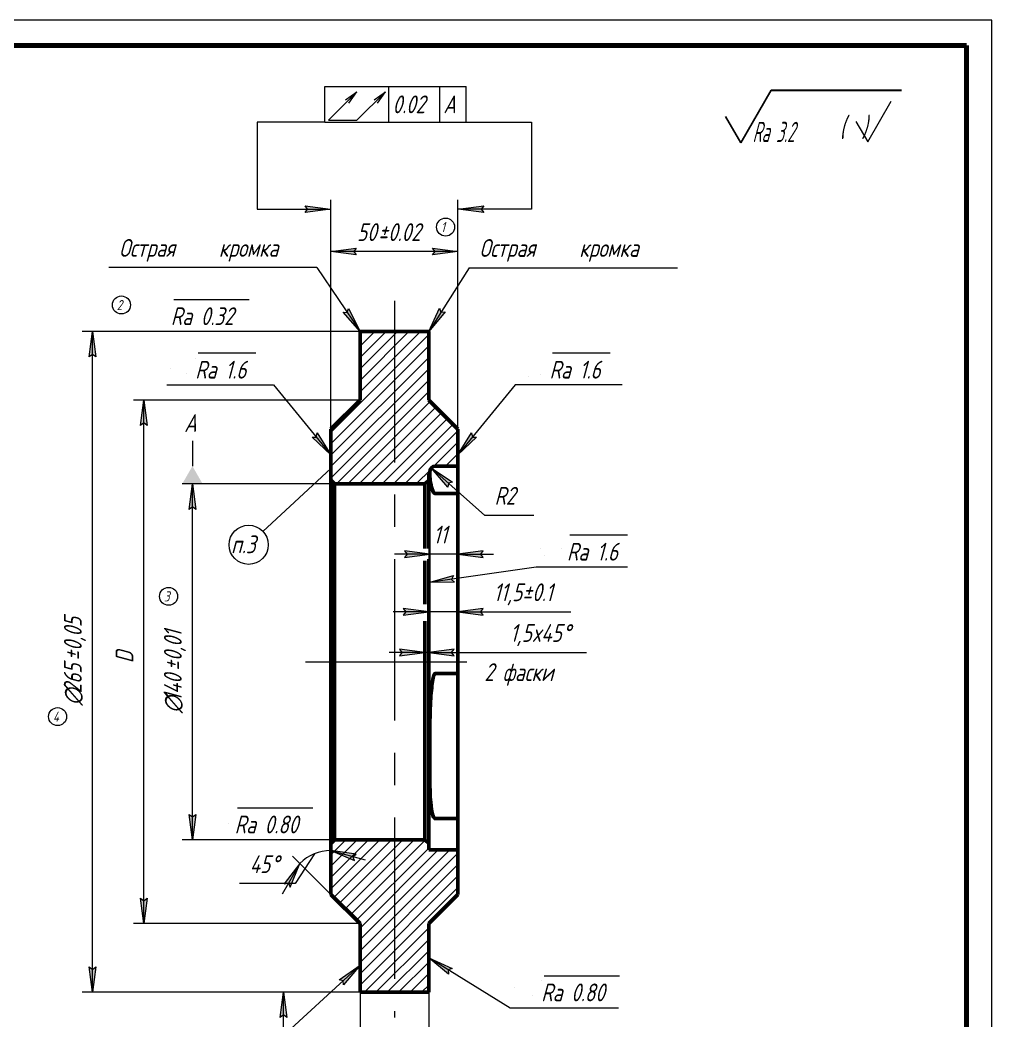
# Model space of a CAD drawing. Header units: millimetres. Extents: x 0 to 420, y 0 to 297.
# Drawn here: x 228.8 to 420, y 100.1 to 297 of the extents above; entities that cross this region are included whole.
import ezdxf

# ---------------------------------------------------------------- set-up
doc = ezdxf.new("R2010")
doc.units = ezdxf.units.MM
for name, pattern in [('K5LT32768', [0]), ('K5LT32769', [0]), ('K5LT32770', [50.8, 31.75, -6.35, 6.35, -6.35]), ('K5LT32771', [0]), ('K5LT32772', [0]), ('K5LT32773', [0]), ('K5LT32774', [0]), ('K5LT32775', [0]), ('K5LT_THIN', [0])]:
    doc.linetypes.add(name, pattern=pattern)
doc.layers.add('AM_5', color=94, linetype='Continuous', true_color=0x00a500)
for name, color, linetype in [('PH-5C40', 7, 'Continuous'), ('PV-5C40', 7, 'Continuous'), ('PV-BC', 7, 'Continuous'), ('РАЗМЕРЫ', 7, 'Continuous'), ('РАМКА', 7, 'Continuous')]:
    doc.layers.add(name, color=color, linetype=linetype)
doc.styles.add('KDIMTEXTSTYLE', font='GOST_AU.SHX', dxfattribs={"width": 0.96, "oblique": 15, "height": 5})
doc.styles.add('KTEXTSTYLE', font='GOST_AU.SHX', dxfattribs={"width": 0.96, "height": 5})
doc.dimstyles.new('KDIMSTYLE (1.00)', dxfattribs={"dimtxt": 5, "dimasz": 1, "dimexe": 2, "dimexo": 0, "dimgap": 1, "dimtad": 1, "dimtxsty": 'KDIMTEXTSTYLE', "dimsah": 1, "dimcen": 0, "dimdle": 1, "dimadec": 0, "dimazin": 0, "dimtfac": 0.667, "dimtmove": 0, "dimatfit": 3, "dimfxl": 1, "dimtvp": 1, "dimtolj": 1, "dimtzin": 0, "dimarcsym": 0})

# ---------------------------------------------------------------- blocks, each defined once
blk = doc.blocks.new('U2')
at = {"layer": 'AM_5'}
blk.add_hatch(color=7, dxfattribs=at).paths.add_polyline_path([(264.75, 205.73), (262.73, 209.23), (260.71, 205.73)])
at = {"layer": 'AM_5', "color": 7, "linetype": 'K5LT32768', "lineweight": 18}
blk.add_line((262.73, 214.22), (262.73, 209.23), dxfattribs=at)
at = {"layer": 'AM_5', "color": 140, "linetype": 'K5LT32771', "true_color": 0x00c0ff, "const_width": 0.001}
blk.add_lwpolyline([(259.23, 214.22), (266.23, 214.22), (266.23, 221.22), (259.23, 221.22), (259.23, 214.22)], dxfattribs=at)
at = {"layer": 'AM_5', "color": 7, "insert": (261.11, 219.47), "char_height": 3.5, "attachment_point": 1, "style": 'KTEXTSTYLE'}
blk.add_mtext('\\H3.5;\\W0.965;\\Q15;\\Q15;A', dxfattribs=at)
blk = doc.blocks.new('U3')
at = {"layer": 'AM_5', "color": 140, "linetype": 'K5LT32771', "lineweight": 0, "true_color": 0x00c0ff}
blk.add_line((271.61, 142.03), (286.41, 142.03), dxfattribs=at)
at = {"layer": 'AM_5', "color": 140, "linetype": 'K5LT32771', "true_color": 0x00c0ff, "const_width": 0.001}
blk.add_lwpolyline([(265.55, 139.93), (267.98, 135.73), (271.61, 142.03)], dxfattribs=at)
at = {"layer": 'AM_5', "color": 7, "insert": (271.04, 140.49), "char_height": 3.5, "attachment_point": 1, "style": 'KTEXTSTYLE'}
blk.add_mtext('\\H3.5;\\W0.965;\\Q15;\\Q15;Ra 0.80', dxfattribs=at)
blk = doc.blocks.new('U4')
at = {"layer": 'AM_5', "color": 140, "linetype": 'K5LT32771', "lineweight": 0, "true_color": 0x00c0ff}
blk.add_line((259.06, 242.02), (273.87, 242.02), dxfattribs=at)
at = {"layer": 'AM_5', "color": 140, "linetype": 'K5LT32771', "true_color": 0x00c0ff, "const_width": 0.001}
blk.add_lwpolyline([(252.99, 239.92), (255.42, 235.72), (259.06, 242.02)], dxfattribs=at)
at = {"layer": 'AM_5', "color": 7, "insert": (258.48, 240.48), "char_height": 3.5, "attachment_point": 1, "style": 'KTEXTSTYLE'}
blk.add_mtext('\\H3.5;\\W0.965;\\Q15;\\Q15;Ra 0.32', dxfattribs=at)
blk = doc.blocks.new('U6')
at = {"layer": 'AM_5', "color": 140, "linetype": 'K5LT32771', "lineweight": 0, "true_color": 0x00c0ff}
blk.add_line((331.91, 108.99), (346.71, 108.99), dxfattribs=at)
at = {"layer": 'AM_5', "color": 140, "linetype": 'K5LT32771', "true_color": 0x00c0ff, "const_width": 0.001}
blk.add_lwpolyline([(325.85, 106.89), (328.27, 102.69), (331.91, 108.99)], dxfattribs=at)
at = {"layer": 'AM_5', "color": 7, "insert": (331.34, 107.45), "char_height": 3.5, "attachment_point": 1, "style": 'KTEXTSTYLE'}
blk.add_mtext('\\H3.5;\\W0.965;\\Q15;\\Q15;Ra 0.80', dxfattribs=at)
blk = doc.blocks.new('U7')
at = {"layer": 'AM_5', "color": 140, "linetype": 'K5LT32771', "lineweight": 0, "true_color": 0x00c0ff}
blk.add_line((336.96, 195.69), (348.31, 195.69), dxfattribs=at)
at = {"layer": 'AM_5', "color": 140, "linetype": 'K5LT32771', "true_color": 0x00c0ff, "const_width": 0.001}
blk.add_lwpolyline([(330.9, 193.59), (333.33, 189.39), (336.96, 195.69)], dxfattribs=at)
at = {"layer": 'AM_5', "color": 7, "insert": (336.39, 194.15), "char_height": 3.5, "attachment_point": 1, "style": 'KTEXTSTYLE'}
blk.add_mtext('\\H3.5;\\W0.965;\\Q15;\\Q15;Ra 1.6', dxfattribs=at)
blk = doc.blocks.new('U8')
at = {"layer": 'AM_5', "color": 140, "linetype": 'K5LT32771', "lineweight": 0, "true_color": 0x00c0ff}
blk.add_line((263.86, 231.5), (275.21, 231.5), dxfattribs=at)
at = {"layer": 'AM_5', "color": 140, "linetype": 'K5LT32771', "true_color": 0x00c0ff, "const_width": 0.001}
blk.add_lwpolyline([(257.8, 229.4), (260.22, 225.2), (263.86, 231.5)], dxfattribs=at)
at = {"layer": 'AM_5', "color": 7, "insert": (263.29, 229.96), "char_height": 3.5, "attachment_point": 1, "style": 'KTEXTSTYLE'}
blk.add_mtext('\\H3.5;\\W0.965;\\Q15;\\Q15;Ra 1.6', dxfattribs=at)
blk = doc.blocks.new('U9')
at = {"layer": 'AM_5', "color": 140, "linetype": 'K5LT32771', "lineweight": 0, "true_color": 0x00c0ff}
blk.add_line((333.54, 231.5), (344.89, 231.5), dxfattribs=at)
at = {"layer": 'AM_5', "color": 140, "linetype": 'K5LT32771', "true_color": 0x00c0ff, "const_width": 0.001}
blk.add_lwpolyline([(327.48, 229.4), (329.9, 225.2), (333.54, 231.5)], dxfattribs=at)
at = {"layer": 'AM_5', "color": 7, "insert": (332.97, 229.96), "char_height": 3.5, "attachment_point": 1, "style": 'KTEXTSTYLE'}
blk.add_mtext('\\H3.5;\\W0.965;\\Q15;\\Q15;Ra 1.6', dxfattribs=at)
blk = doc.blocks.new('U11')
at = {"layer": 'РАМКА', "color": 7, "linetype": 'K5LT32774', "lineweight": 25}
for p, q in [((370.58, 272.84), (376.56, 283.19)), ((367.6, 278.01), (370.58, 272.84))]:
    blk.add_line(p, q, dxfattribs=at)
blk = doc.blocks.new('U12')
at = {"layer": 'PV-BC', "color": 7, "linetype": 'K5LT32775', "lineweight": 20}
for p, q in [((395.55, 273.02), (400.17, 281.02)), ((393.24, 277.02), (395.55, 273.02))]:
    blk.add_line(p, q, dxfattribs=at)
blk = doc.blocks.new('D8')
at = {"layer": 'РАЗМЕРЫ'}
for points in [[(243.71, 230.73), (243.05, 235.73), (242.4, 230.73), (243.05, 231.23)], [(243.05, 105.73), (243.71, 110.73), (243.05, 110.23), (242.4, 110.73)]]:
    blk.add_hatch(color=7, dxfattribs=at).paths.add_polyline_path(points)
at = {"layer": 'РАЗМЕРЫ', "color": 7, "linetype": 'K5LT_THIN', "lineweight": 18}
for p, q in [((295.7, 235.73), (241.05, 235.73)), ((242.4, 230.73), (243.05, 235.73)), ((243.05, 235.73), (243.71, 230.73)), ((243.05, 105.73), (243.05, 235.73)), ((243.05, 231.23), (242.4, 230.73)), ((243.71, 230.73), (243.05, 231.23)), ((243.05, 105.73), (242.4, 110.73)), ((242.4, 110.73), (243.05, 110.23)), ((243.05, 110.23), (243.71, 110.73)), ((243.71, 110.73), (243.05, 105.73)), ((295.7, 105.73), (241.05, 105.73))]:
    blk.add_line(p, q, dxfattribs=at)
blk.add_wipeout([(242.05, 162.15), (236.97, 162.15), (236.97, 180.53), (242.05, 180.53)]).dxf.layer = 'РАЗМЕРЫ'
at = {"layer": 'РАЗМЕРЫ', "color": 7, "char_height": 3.5, "attachment_point": 1, "rotation": 90, "style": 'KTEXTSTYLE'}
for s, insert in [('\\H3.5;\\W0.965;\\Q15;\\Q15;0,05', (237.46, 172.9)), ('\\H3.5;\\W0.965;\\Q15;\\Q15;±', (237.46, 170.95)), ('\\H3.5;\\W0.965;\\Q15;\\Q15;265', (237.46, 164.56)), ('\\H3.5;\\W0.965;\\Q15;\\Q15;∅', (237.46, 162.15))]:
    blk.add_mtext(s, dxfattribs=dict(at, insert=insert))
blk = doc.blocks.new('KDIMARROW_01')
blk.add_hatch(color=0).paths.add_polyline_path([(0, 0), (-5, 0.66), (-4.5, 0), (-5, -0.66)])
at = {"color": 0, "linetype": 'K5LT_THIN', "lineweight": 18}
for p, q in [((-4.5, 0), (-5, 0.66)), ((-5, 0.66), (0, 0)), ((0, 0), (-5, -0.66)), ((-5, -0.66), (-4.5, 0))]:
    blk.add_line(p, q, dxfattribs=at)
at = {"layer": 'PH-5C40', "color": 0, "linetype": 'K5LT_THIN', "lineweight": 18}
blk.add_line((0, 0), (-1, 0), dxfattribs=at)
blk = doc.blocks.new('D9')
at = {"layer": 'РАЗМЕРЫ', "color": 7, "linetype": 'K5LT_THIN', "lineweight": 18}
for p, q in [((289.95, 216.48), (289.95, 253.44)), ((314.95, 216.48), (314.95, 253.44)), ((294.95, 250.79), (289.95, 251.44)), ((314.95, 251.44), (289.95, 251.44)), ((294.45, 251.44), (294.95, 250.79)), ((314.95, 251.44), (309.95, 250.79)), ((309.95, 250.79), (310.45, 251.44))]:
    blk.add_line(p, q, dxfattribs=at)
blk.add_wipeout([(295.1, 252.44), (295.1, 257.44), (309.22, 257.44), (309.22, 252.44)]).dxf.layer = 'РАЗМЕРЫ'
at = {"layer": 'РАЗМЕРЫ'}
for points in [[(289.95, 251.44), (294.95, 252.1), (294.45, 251.44), (294.95, 250.79)], [(314.95, 251.44), (309.95, 252.1), (310.45, 251.44), (309.95, 250.79)]]:
    blk.add_hatch(color=7, dxfattribs=at).paths.add_polyline_path(points)
at = {"layer": 'РАЗМЕРЫ', "color": 7, "linetype": 'K5LT_THIN', "lineweight": 18}
for p, q in [((289.95, 251.44), (294.95, 252.1)), ((294.95, 252.1), (294.45, 251.44)), ((310.45, 251.44), (309.95, 252.1)), ((309.95, 252.1), (314.95, 251.44))]:
    blk.add_line(p, q, dxfattribs=at)
at = {"layer": 'РАЗМЕРЫ', "color": 7, "char_height": 3.5, "attachment_point": 1, "style": 'KTEXTSTYLE'}
for s, insert in [('\\H3.5;\\W0.965;\\Q15;\\Q15;50', (295.1, 257.02)), ('\\H3.5;\\W0.965;\\Q15;\\Q15;±', (299.27, 257.02)), ('\\H3.5;\\W0.965;\\Q15;\\Q15;0.02', (301.21, 257.02))]:
    blk.add_mtext(s, dxfattribs=dict(at, insert=insert))
blk = doc.blocks.new('D10')
at = {"layer": 'РАЗМЕРЫ'}
for points in [[(253.83, 217.23), (253.17, 222.23), (252.51, 217.23), (253.17, 217.73)], [(253.17, 119.23), (253.83, 124.23), (253.17, 123.73), (252.51, 124.23)]]:
    blk.add_hatch(color=7, dxfattribs=at).paths.add_polyline_path(points)
at = {"layer": 'РАЗМЕРЫ', "color": 7, "linetype": 'K5LT_THIN', "lineweight": 18}
for p, q in [((295.7, 222.23), (251.17, 222.23)), ((252.51, 217.23), (253.17, 222.23)), ((253.17, 222.23), (253.83, 217.23)), ((253.17, 119.23), (253.17, 222.23)), ((253.17, 217.73), (252.51, 217.23)), ((253.83, 217.23), (253.17, 217.73)), ((253.17, 119.23), (252.51, 124.23)), ((252.51, 124.23), (253.17, 123.73)), ((253.17, 123.73), (253.83, 124.23)), ((253.83, 124.23), (253.17, 119.23)), ((295.7, 119.23), (251.17, 119.23))]:
    blk.add_line(p, q, dxfattribs=at)
blk.add_wipeout([(252.17, 170.48), (247.18, 170.48), (247.18, 173.83), (252.17, 173.83)]).dxf.layer = 'РАЗМЕРЫ'
at = {"layer": 'РАЗМЕРЫ', "color": 7, "insert": (247.6, 170.48), "char_height": 3.5, "attachment_point": 1, "rotation": 90, "style": 'KTEXTSTYLE'}
blk.add_mtext('\\H3.5;\\W0.965;\\Q15;\\Q15;D', dxfattribs=at)
blk = doc.blocks.new('D11')
at = {"layer": 'РАЗМЕРЫ'}
for points in [[(263.39, 200.73), (262.73, 205.73), (262.07, 200.73), (262.73, 201.23)], [(262.73, 135.73), (263.39, 140.73), (262.73, 140.23), (262.07, 140.73)]]:
    blk.add_hatch(color=7, dxfattribs=at).paths.add_polyline_path(points)
at = {"layer": 'РАЗМЕРЫ', "color": 7, "linetype": 'K5LT_THIN', "lineweight": 18}
for p, q in [((290.7, 205.73), (260.73, 205.73)), ((262.07, 200.73), (262.73, 205.73)), ((262.73, 205.73), (263.39, 200.73)), ((262.73, 135.73), (262.73, 205.73)), ((262.73, 201.23), (262.07, 200.73)), ((263.39, 200.73), (262.73, 201.23)), ((262.73, 135.73), (262.07, 140.73)), ((262.07, 140.73), (262.73, 140.23)), ((262.73, 140.23), (263.39, 140.73)), ((263.39, 140.73), (262.73, 135.73)), ((290.7, 135.73), (260.73, 135.73))]:
    blk.add_line(p, q, dxfattribs=at)
blk.add_wipeout([(261.73, 160.62), (256.65, 160.62), (256.65, 178.11), (261.73, 178.11)]).dxf.layer = 'РАЗМЕРЫ'
at = {"layer": 'РАЗМЕРЫ', "color": 7, "char_height": 3.5, "attachment_point": 1, "rotation": 90, "style": 'KTEXTSTYLE'}
for s, insert in [('\\H3.5;\\W0.965;\\Q15;\\Q15;0,01', (257.13, 170.9)), ('\\H3.5;\\W0.965;\\Q15;\\Q15;±', (257.13, 168.95)), ('\\H3.5;\\W0.965;\\Q15;\\Q15;140', (257.13, 163.02)), ('\\H3.5;\\W0.965;\\Q15;\\Q15;∅', (257.13, 160.62))]:
    blk.add_mtext(s, dxfattribs=dict(at, insert=insert))
blk = doc.blocks.new('D12')
at = {"layer": 'РАЗМЕРЫ', "color": 7, "linetype": 'K5LT_THIN', "lineweight": 18}
for p, q in [((309.2, 105.73), (309.2, 87.01)), ((300.7, 88.36), (295.7, 89.01)), ((309.2, 89.01), (295.7, 89.01)), ((300.2, 89.01), (300.7, 88.36)), ((309.2, 89.01), (304.2, 88.36)), ((304.2, 88.36), (304.7, 89.01))]:
    blk.add_line(p, q, dxfattribs=at)
blk.add_wipeout([(296.4, 90.01), (296.4, 95.01), (308.02, 95.01), (308.02, 90.01)]).dxf.layer = 'РАЗМЕРЫ'
at = {"layer": 'РАЗМЕРЫ'}
for points in [[(295.7, 89.01), (300.7, 89.67), (300.2, 89.01), (300.7, 88.36)], [(304.2, 88.36), (309.2, 89.01), (304.2, 89.67), (304.7, 89.01)]]:
    blk.add_hatch(color=7, dxfattribs=at).paths.add_polyline_path(points)
at = {"layer": 'РАЗМЕРЫ', "color": 7, "linetype": 'K5LT_THIN', "lineweight": 18}
for p, q in [((295.7, 105.73), (295.7, 87.01)), ((295.7, 89.01), (300.7, 89.67)), ((300.7, 89.67), (300.2, 89.01)), ((304.7, 89.01), (304.2, 89.67)), ((304.2, 89.67), (309.2, 89.01))]:
    blk.add_line(p, q, dxfattribs=at)
at = {"layer": 'РАЗМЕРЫ', "color": 7, "char_height": 3.5, "attachment_point": 1, "style": 'KTEXTSTYLE'}
for s, insert in [('\\H3.5;\\W0.965;\\Q15;\\Q15;H', (296.4, 94.59)), ('\\H3.5;\\W0.965;\\Q15;\\Q15;0,01', (300.57, 94.59)), ('\\H3.5;\\W0.965;\\Q15;\\Q15;±', (298.62, 94.59))]:
    blk.add_mtext(s, dxfattribs=dict(at, insert=insert))
blk = doc.blocks.new('D13')
at = {"layer": 'РАЗМЕРЫ'}
blk.add_hatch(color=7, dxfattribs=at).paths.add_polyline_path([(294.3, 132.43), (294.95, 132.93), (289.95, 133.6), (294.61, 131.66)])
at = {"layer": 'РАЗМЕРЫ', "color": 7, "linetype": 'K5LT_THIN', "lineweight": 18}
for p, q in [((289.95, 134.98), (289.95, 131.6)), ((289.95, 124.98), (282.44, 132.49)), ((286.72, 132.97), (282.91, 127.1)), ((289.95, 133.6), (294.61, 131.66)), ((294.95, 132.93), (289.95, 133.6)), ((289.95, 133.6), (296.71, 131.78)), ((294.3, 132.43), (294.95, 132.93)), ((294.61, 131.66), (294.3, 132.43)), ((281.93, 126.41), (283.85, 131.08)), ((282.91, 127.1), (271.99, 127.1))]:
    blk.add_line(p, q, dxfattribs=at)
blk.add_arc((289.95, 124.98), 8.63, 90, 135, dxfattribs=at)
blk.add_wipeout([(273.99, 128.1), (273.99, 133.18), (280.64, 133.18), (280.64, 128.1)]).dxf.layer = 'РАЗМЕРЫ'
at = {"layer": 'РАЗМЕРЫ'}
blk.add_hatch(color=7, dxfattribs=at).paths.add_polyline_path([(281.93, 126.41), (283.85, 131.08), (280.79, 127.07), (281.61, 127.17)])
at = {"layer": 'РАЗМЕРЫ', "color": 7, "linetype": 'K5LT_THIN', "lineweight": 18}
for p, q in [((283.85, 131.08), (280.37, 125.01)), ((283.85, 131.08), (280.79, 127.07)), ((280.79, 127.07), (281.61, 127.17)), ((281.61, 127.17), (281.93, 126.41))]:
    blk.add_line(p, q, dxfattribs=at)
at = {"layer": 'РАЗМЕРЫ', "color": 7, "char_height": 3.5, "attachment_point": 1, "style": 'KTEXTSTYLE'}
for s, insert in [('\\H3.5;\\W0.965;\\Q15;\\Q15;45', (273.99, 132.69)), ('\\H3.5;\\W0.965;\\Q15;\\Q15;°', (278.16, 132.69))]:
    blk.add_mtext(s, dxfattribs=dict(at, insert=insert))
blk = doc.blocks.new('KDIMARROW_02')
blk.add_hatch(color=0).paths.add_polyline_path([(4.5, 0), (5, 0.66), (0, 0), (5, -0.66)])
at = {"color": 0, "linetype": 'K5LT_THIN', "lineweight": 18}
for p, q in [((5, 0.66), (0, 0)), ((0, 0), (5, -0.66)), ((0, 0), (7, 0)), ((4.5, 0), (5, 0.66)), ((5, -0.66), (4.5, 0))]:
    blk.add_line(p, q, dxfattribs=at)
at = {"layer": 'PH-5C40', "color": 0, "linetype": 'K5LT_THIN', "lineweight": 18}
blk.add_line((0, 0), (-1, 0), dxfattribs=at)
blk = doc.blocks.new('D14')
at = {"layer": 'РАЗМЕРЫ'}
for points in [[(309.2, 180.6), (304.2, 181.26), (304.7, 180.6), (304.2, 179.94)], [(319.45, 180.6), (319.95, 181.26), (314.95, 180.6), (319.95, 179.94)]]:
    blk.add_hatch(color=7, dxfattribs=at).paths.add_polyline_path(points)
at = {"layer": 'РАЗМЕРЫ', "color": 7, "linetype": 'K5LT_THIN', "lineweight": 18}
for p, q in [((309.2, 202.53), (309.2, 178.6)), ((314.95, 202.53), (314.95, 178.6)), ((309.2, 180.6), (304.2, 181.26)), ((304.2, 181.26), (304.7, 180.6)), ((319.95, 181.26), (314.95, 180.6)), ((319.45, 180.6), (319.95, 181.26)), ((309.2, 180.6), (302.2, 180.6)), ((304.7, 180.6), (304.2, 179.94)), ((304.2, 179.94), (309.2, 180.6)), ((314.95, 180.6), (309.2, 180.6)), ((314.95, 180.6), (319.95, 179.94)), ((314.95, 180.6), (321.95, 180.6)), ((314.95, 180.6), (319.95, 180.6)), ((319.95, 179.94), (319.45, 180.6)), ((319.96, 180.6), (337.18, 180.6))]:
    blk.add_line(p, q, dxfattribs=at)
blk.add_wipeout([(321.96, 181.6), (321.96, 186.59), (334.65, 186.59), (334.65, 181.6)]).dxf.layer = 'РАЗМЕРЫ'
at = {"layer": 'РАЗМЕРЫ', "color": 7, "char_height": 3.5, "attachment_point": 1, "style": 'KTEXTSTYLE'}
for s, insert in [('\\H3.5;\\W0.965;\\Q15;\\Q15;11,5', (321.96, 186.17)), ('\\H3.5;\\W0.965;\\Q15;\\Q15;±', (327.61, 186.17)), ('\\H3.5;\\W0.965;\\Q15;\\Q15;0.1', (329.55, 186.17))]:
    blk.add_mtext(s, dxfattribs=dict(at, insert=insert))
blk = doc.blocks.new('D15')
at = {"layer": 'РАЗМЕРЫ', "color": 7, "linetype": 'K5LT_THIN', "lineweight": 18}
for p, q in [((309.45, 191.93), (302.45, 191.93)), ((304.45, 192.59), (304.95, 191.93)), ((304.95, 191.93), (304.45, 191.27)), ((304.45, 191.27), (309.45, 191.93)), ((314.95, 191.93), (309.45, 191.93)), ((314.95, 191.93), (319.95, 191.27)), ((314.95, 191.93), (321.95, 191.93)), ((319.45, 191.93), (319.95, 192.59)), ((319.95, 191.27), (319.45, 191.93))]:
    blk.add_line(p, q, dxfattribs=at)
blk.add_wipeout([(310.09, 192.93), (310.09, 197.93), (314.15, 197.93), (314.15, 192.93)]).dxf.layer = 'РАЗМЕРЫ'
at = {"layer": 'РАЗМЕРЫ'}
for points in [[(309.45, 191.93), (304.45, 192.59), (304.95, 191.93), (304.45, 191.27)], [(319.45, 191.93), (319.95, 192.59), (314.95, 191.93), (319.95, 191.27)]]:
    blk.add_hatch(color=7, dxfattribs=at).paths.add_polyline_path(points)
at = {"layer": 'РАЗМЕРЫ', "color": 7, "linetype": 'K5LT_THIN', "lineweight": 18}
for p, q in [((309.45, 207.38), (309.45, 189.93)), ((314.95, 207.38), (314.95, 189.93)), ((309.45, 191.93), (304.45, 192.59)), ((319.95, 192.59), (314.95, 191.93))]:
    blk.add_line(p, q, dxfattribs=at)
at = {"layer": 'РАЗМЕРЫ', "color": 7, "insert": (310.09, 197.51), "char_height": 3.5, "attachment_point": 1, "style": 'KTEXTSTYLE'}
blk.add_mtext('\\H3.5;\\W0.965;\\Q15;\\Q15;11', dxfattribs=at)
blk = doc.blocks.new('D16')
at = {"layer": 'РАЗМЕРЫ'}
blk.add_hatch(color=7, dxfattribs=at).paths.add_polyline_path([(313.88, 206.06), (309.71, 208.89), (313, 205.07), (313.07, 205.9)])
at = {"layer": 'РАЗМЕРЫ', "color": 7, "linetype": 'K5LT_THIN', "lineweight": 18}
for p, q in [((309.71, 208.89), (313.88, 206.06)), ((313, 205.07), (309.71, 208.89)), ((320.16, 199.58), (309.71, 208.89)), ((313.07, 205.9), (313, 205.07)), ((313.88, 206.06), (313.07, 205.9)), ((320.16, 199.58), (329.88, 199.58))]:
    blk.add_line(p, q, dxfattribs=at)
blk.add_wipeout([(322.16, 200.58), (322.16, 205.57), (327.65, 205.57), (327.65, 200.58)]).dxf.layer = 'РАЗМЕРЫ'
at = {"layer": 'РАЗМЕРЫ', "color": 7, "char_height": 3.5, "attachment_point": 1, "style": 'KTEXTSTYLE'}
for s, insert in [('\\H3.5;\\W0.965;\\Q15;\\Q15;R', (322.16, 205.15)), ('\\H3.5;\\W0.965;\\Q15;\\Q15;2', (324.38, 205.15))]:
    blk.add_mtext(s, dxfattribs=dict(at, insert=insert))
blk = doc.blocks.new('D17')
at = {"layer": 'РАЗМЕРЫ'}
for points in [[(308.45, 172.57), (303.45, 173.23), (303.95, 172.57), (303.45, 171.91)], [(313.7, 172.57), (314.2, 173.23), (309.2, 172.57), (314.2, 171.91)]]:
    blk.add_hatch(color=7, dxfattribs=at).paths.add_polyline_path(points)
at = {"layer": 'РАЗМЕРЫ', "color": 7, "linetype": 'K5LT_THIN', "lineweight": 18}
for p, q in [((308.45, 172.57), (301.45, 172.57)), ((308.45, 172.57), (303.45, 173.23)), ((303.45, 173.23), (303.95, 172.57)), ((303.95, 172.57), (303.45, 171.91)), ((303.45, 171.91), (308.45, 172.57)), ((308.45, 172.92), (308.45, 170.57)), ((309.2, 172.57), (308.45, 172.57)), ((314.2, 173.23), (309.2, 172.57)), ((309.2, 172.92), (309.2, 170.57)), ((309.2, 172.57), (314.2, 171.91)), ((309.2, 172.57), (316.2, 172.57)), ((309.2, 172.57), (323.2, 172.57)), ((313.7, 172.57), (314.2, 173.23)), ((314.2, 171.91), (313.7, 172.57)), ((323.21, 172.57), (340.24, 172.57))]:
    blk.add_line(p, q, dxfattribs=at)
blk.add_wipeout([(325.21, 173.57), (325.21, 178.65), (337.72, 178.65), (337.72, 173.57)]).dxf.layer = 'РАЗМЕРЫ'
at = {"layer": 'РАЗМЕРЫ', "color": 7, "char_height": 3.5, "attachment_point": 1, "style": 'KTEXTSTYLE'}
for s, insert in [('\\H3.5;\\W0.965;\\Q15;\\Q15;1,5x45', (325.21, 178.16)), ('\\H3.5;\\W0.965;\\Q15;\\Q15;°', (335.49, 178.16))]:
    blk.add_mtext(s, dxfattribs=dict(at, insert=insert))
blk = doc.blocks.new('U16')
at = {"layer": 'РАЗМЕРЫ'}
blk.add_hatch(color=7, dxfattribs=at).paths.add_polyline_path([(281.31, 100.76), (280.64, 105.76), (280, 100.75), (280.65, 101.26)])
at = {"layer": 'РАЗМЕРЫ', "color": 7, "linetype": 'K5LT_THIN', "lineweight": 18}
for p, q in [((280, 100.75), (280.64, 105.76)), ((280.64, 105.76), (281.31, 100.76)), ((280.67, 95.7), (280.64, 105.76)), ((280.65, 101.26), (280, 100.75)), ((281.31, 100.76), (280.65, 101.26))]:
    blk.add_line(p, q, dxfattribs=at)
blk = doc.blocks.new('U17')
at = {"layer": 'РАЗМЕРЫ', "color": 7, "linetype": 'K5LT_THIN', "lineweight": 18}
for p, q in [((288.79, 276.93), (288.79, 283.93)), ((288.79, 283.93), (301.39, 283.93)), ((301.39, 276.93), (301.39, 283.93)), ((301.39, 283.93), (311.38, 283.93)), ((311.38, 276.93), (311.38, 283.93)), ((311.38, 283.93), (316.56, 283.93)), ((316.56, 276.93), (316.56, 283.93)), ((289.49, 277.28), (295.09, 282.88)), ((292.85, 281.32), (295.09, 282.88)), ((293.52, 280.64), (295.09, 282.88)), ((295.09, 277.28), (300.69, 282.88)), ((298.45, 281.32), (300.69, 282.88)), ((299.12, 280.64), (300.69, 282.88)), ((288.79, 276.93), (301.39, 276.93)), ((289.49, 277.28), (295.09, 277.28)), ((301.39, 276.93), (311.38, 276.93)), ((311.38, 276.93), (316.56, 276.93))]:
    blk.add_line(p, q, dxfattribs=at)
at = {"layer": 'РАЗМЕРЫ', "color": 7, "char_height": 3.5, "attachment_point": 4, "style": 'KTEXTSTYLE'}
for s, insert in [('\\H3.5;\\W0.965;\\Q15;\\Q15;0.02', (302.09, 280.41)), ('\\H3.5;\\W0.965;\\Q15;\\Q15;A', (312.08, 280.41))]:
    blk.add_mtext(s, dxfattribs=dict(at, insert=insert))
blk = doc.blocks.new('U18')
at = {"layer": 'РАЗМЕРЫ'}
blk.add_hatch(color=7, dxfattribs=at).paths.add_polyline_path([(284.89, 259.12), (289.89, 259.77), (284.89, 260.43), (285.39, 259.77)])
at = {"layer": 'РАЗМЕРЫ', "color": 7, "linetype": 'K5LT_THIN', "lineweight": 18}
for p, q in [((288.79, 276.93), (275.49, 276.93)), ((275.49, 276.93), (275.49, 259.77)), ((285.39, 259.77), (284.89, 260.43)), ((284.89, 260.43), (289.89, 259.77)), ((275.49, 259.77), (289.89, 259.77)), ((289.89, 259.77), (284.89, 259.12)), ((284.89, 259.12), (285.39, 259.77))]:
    blk.add_line(p, q, dxfattribs=at)
blk = doc.blocks.new('U19')
at = {"layer": 'РАЗМЕРЫ'}
blk.add_hatch(color=7, dxfattribs=at).paths.add_polyline_path([(315.02, 259.77), (320.02, 260.43), (319.52, 259.77), (320.02, 259.12)])
at = {"layer": 'РАЗМЕРЫ', "color": 7, "linetype": 'K5LT_THIN', "lineweight": 18}
for p, q in [((316.11, 276.93), (329.42, 276.93)), ((329.42, 276.93), (329.42, 259.77)), ((315.02, 259.77), (320.02, 260.43)), ((320.02, 260.43), (319.52, 259.77)), ((320.02, 259.12), (315.02, 259.77)), ((329.42, 259.77), (315.02, 259.77)), ((319.52, 259.77), (320.02, 259.12))]:
    blk.add_line(p, q, dxfattribs=at)
blk = doc.blocks.new('U20')
at = {"layer": 'РАЗМЕРЫ'}
blk.add_hatch(color=7, dxfattribs=at).paths.add_polyline_path([(292.46, 107.19), (295.7, 111.05), (291.57, 108.16), (292.38, 108.01)])
at = {"layer": 'РАЗМЕРЫ', "color": 7, "linetype": 'K5LT_THIN', "lineweight": 18}
for p, q in [((276.03, 93.04), (295.7, 111.05)), ((291.57, 108.16), (295.7, 111.05)), ((295.7, 111.05), (292.46, 107.19)), ((292.38, 108.01), (291.57, 108.16)), ((292.46, 107.19), (292.38, 108.01)), ((253.57, 93.04), (276.03, 93.04))]:
    blk.add_line(p, q, dxfattribs=at)
blk = doc.blocks.new('U21')
at = {"layer": 'РАЗМЕРЫ'}
blk.add_hatch(color=7, dxfattribs=at).paths.add_polyline_path([(313.81, 110.41), (309.2, 112.48), (313.12, 109.29), (313.04, 110.12)])
at = {"layer": 'РАЗМЕРЫ', "color": 7, "linetype": 'K5LT_THIN', "lineweight": 18}
for p, q in [((309.2, 112.48), (313.81, 110.41)), ((313.12, 109.29), (309.2, 112.48)), ((325.2, 102.62), (309.2, 112.48)), ((313.81, 110.41), (313.04, 110.12)), ((313.04, 110.12), (313.12, 109.29)), ((346.52, 102.62), (325.2, 102.62))]:
    blk.add_line(p, q, dxfattribs=at)
blk = doc.blocks.new('U22')
at = {"layer": 'РАЗМЕРЫ'}
blk.add_hatch(color=7, dxfattribs=at).paths.add_polyline_path([(314.25, 186.39), (313.66, 186.96), (314.06, 187.69), (309.2, 186.32)])
at = {"layer": 'РАЗМЕРЫ', "color": 7, "linetype": 'K5LT_THIN', "lineweight": 18}
for p, q in [((330.33, 189.39), (309.2, 186.32)), ((348.33, 189.39), (330.33, 189.39)), ((309.2, 186.32), (314.06, 187.69)), ((314.06, 187.69), (313.66, 186.96)), ((314.25, 186.39), (309.2, 186.32)), ((313.66, 186.96), (314.25, 186.39))]:
    blk.add_line(p, q, dxfattribs=at)
blk = doc.blocks.new('U23')
at = {"layer": 'РАЗМЕРЫ'}
blk.add_hatch(color=7, dxfattribs=at).paths.add_polyline_path([(289.95, 211.48), (287.29, 215.76), (287.1, 214.96), (286.28, 214.93)])
at = {"layer": 'РАЗМЕРЫ', "color": 7, "linetype": 'K5LT_THIN', "lineweight": 18}
for p, q in [((257.68, 225.21), (278.7, 225.21)), ((278.7, 225.21), (289.95, 211.48)), ((286.28, 214.93), (287.1, 214.96)), ((289.95, 211.48), (286.28, 214.93)), ((287.1, 214.96), (287.29, 215.76)), ((287.29, 215.76), (289.95, 211.48))]:
    blk.add_line(p, q, dxfattribs=at)
blk = doc.blocks.new('U24')
at = {"layer": 'РАЗМЕРЫ'}
blk.add_hatch(color=7, dxfattribs=at).paths.add_polyline_path([(314.95, 211.48), (318.63, 214.93), (317.81, 214.96), (317.61, 215.76)])
at = {"layer": 'РАЗМЕРЫ', "color": 7, "linetype": 'K5LT_THIN', "lineweight": 18}
for p, q in [((326.21, 225.21), (314.95, 211.48)), ((347.23, 225.21), (326.21, 225.21)), ((314.95, 211.48), (317.61, 215.76)), ((318.63, 214.93), (314.95, 211.48)), ((317.61, 215.76), (317.81, 214.96)), ((317.81, 214.96), (318.63, 214.93))]:
    blk.add_line(p, q, dxfattribs=at)
blk = doc.blocks.new('U26')
at = {"layer": 'РАЗМЕРЫ'}
blk.add_hatch(color=7, dxfattribs=at).paths.add_polyline_path([(309.2, 235.73), (312.44, 239.59), (311.62, 239.52), (311.33, 240.3)])
at = {"layer": 'РАЗМЕРЫ', "color": 7, "linetype": 'K5LT_THIN', "lineweight": 18}
for p, q in [((317.18, 248.27), (309.2, 235.73)), ((317.18, 248.27), (358.11, 248.27)), ((309.2, 235.73), (311.33, 240.3)), ((311.33, 240.3), (311.62, 239.52)), ((312.44, 239.59), (309.2, 235.73)), ((311.62, 239.52), (312.44, 239.59))]:
    blk.add_line(p, q, dxfattribs=at)
at = {"layer": 'РАЗМЕРЫ', "color": 7, "char_height": 3.5, "attachment_point": 1, "style": 'KTEXTSTYLE'}
for s, insert in [('\\H3.5;\\W0.965;\\Q15;\\Q15;Острая', (319.18, 253.9)), ('\\H3.5;\\W0.965;\\Q15;\\Q15; ', (337.33, 253.9)), ('\\H3.5;\\W0.965;\\Q15;\\Q15;кромка', (338.82, 253.9))]:
    blk.add_mtext(s, dxfattribs=dict(at, insert=insert))
blk = doc.blocks.new('U27')
at = {"layer": 'РАЗМЕРЫ'}
blk.add_hatch(color=7, dxfattribs=at).paths.add_polyline_path([(295.7, 235.73), (293.45, 240.24), (293.19, 239.46), (292.36, 239.5)])
at = {"layer": 'РАЗМЕРЫ', "color": 7, "linetype": 'K5LT_THIN', "lineweight": 18}
for p, q in [((287.22, 248.29), (246.3, 248.29)), ((287.22, 248.29), (295.7, 235.73)), ((295.7, 235.73), (292.36, 239.5)), ((292.36, 239.5), (293.19, 239.46)), ((293.19, 239.46), (293.45, 240.24)), ((293.45, 240.24), (295.7, 235.73))]:
    blk.add_line(p, q, dxfattribs=at)
at = {"layer": 'РАЗМЕРЫ', "color": 7, "char_height": 3.5, "attachment_point": 1, "style": 'KTEXTSTYLE'}
for s, insert in [('\\H3.5;\\W0.965;\\Q15;\\Q15;Острая', (248.3, 253.92)), ('\\H3.5;\\W0.965;\\Q15;\\Q15; ', (266.45, 253.92)), ('\\H3.5;\\W0.965;\\Q15;\\Q15;кромка', (267.93, 253.92))]:
    blk.add_mtext(s, dxfattribs=dict(at, insert=insert))

msp = doc.modelspace()

# ---------------------------------------------------------------- hatches: boundary and pattern name
at = {"layer": 'РАЗМЕРЫ'}
h = msp.add_hatch(dxfattribs=at)
h.set_pattern_fill('', style=0, pattern_type=0)
h.set_pattern_definition([(45, (0, 0), (-1.122532, 1.122532), [])])
h.paths.add_polyline_path([(302.454, 235.726), (295.704, 235.726), (295.704, 222.226), (289.954, 216.476), (289.954, 206.476), (290.704, 205.726), (302.454, 205.726)])
h.paths.add_polyline_path([(309.204, 222.226), (309.204, 235.726), (302.454, 235.726), (302.454, 205.726), (308.454, 205.726), (309.204, 206.476), (309.204, 207.726), (309.454, 207.726), (309.454, 208.226), (309.747, 208.933), (310.454, 209.226), (314.954, 209.226), (314.954, 216.476)])
h.paths.add_polyline_path([(314.954, 124.976), (314.954, 133.726), (309.204, 133.726), (309.204, 134.976), (308.454, 135.726), (302.454, 135.726), (302.454, 105.726), (309.204, 105.726), (309.204, 119.226)])
h.paths.add_polyline_path([(302.454, 135.726), (290.704, 135.726), (289.954, 134.976), (289.954, 124.976), (295.704, 119.226), (295.704, 105.726), (302.454, 105.726)])

# ---------------------------------------------------------------- linework, layer by layer
at = {"color": 7, "linetype": 'K5LT32768', "lineweight": 18}
msp.add_circle((273.784, 193.763), 3.853, dxfattribs=at)
at = {"layer": 'PV-5C40', "color": 7, "linetype": 'K5LT32769', "lineweight": 50}
for p, q in [((295.704, 235.726), (295.704, 222.226)), ((309.204, 235.726), (295.704, 235.726)), ((309.204, 222.226), (309.204, 235.726)), ((295.704, 222.226), (289.954, 216.476)), ((314.954, 216.476), (309.204, 222.226)), ((289.954, 216.476), (289.954, 206.476)), ((314.954, 209.226), (314.954, 216.476)), ((310.454, 209.226), (314.954, 209.226)), ((314.954, 209.226), (314.954, 208.339)), ((309.204, 207.726), (309.454, 207.726)), ((309.204, 206.476), (309.204, 207.726)), ((309.454, 207.726), (309.454, 208.226)), ((309.454, 207.042), (309.454, 207.726)), ((314.954, 208.339), (314.954, 203.856)), ((289.954, 206.476), (289.954, 134.976)), ((289.954, 206.476), (290.704, 205.726)), ((290.704, 205.726), (290.704, 135.726)), ((290.704, 205.726), (308.454, 205.726)), ((308.454, 205.726), (309.204, 206.476)), ((308.454, 205.726), (308.454, 193.031)), ((309.204, 206.476), (309.204, 193.031)), ((314.954, 203.856), (310.454, 203.856)), ((314.954, 203.856), (314.954, 168.43)), ((308.454, 190.637), (308.454, 182.086)), ((309.204, 190.951), (309.204, 134.976)), ((308.454, 178.742), (308.454, 135.726)), ((310.454, 168.43), (314.954, 168.43)), ((314.954, 168.43), (314.954, 157.337)), ((309.454, 146.435), (309.454, 158.702)), ((314.954, 157.337), (314.954, 146.503)), ((314.954, 146.503), (314.954, 139.893)), ((314.954, 139.893), (310.454, 139.893)), ((314.954, 139.893), (314.954, 133.726)), ((290.704, 135.726), (289.954, 134.976)), ((289.954, 134.976), (289.954, 124.976)), ((308.454, 135.726), (290.704, 135.726)), ((309.204, 134.976), (308.454, 135.726)), ((309.204, 133.726), (309.204, 134.976)), ((314.954, 133.726), (309.204, 133.726)), ((314.954, 124.976), (314.954, 133.726)), ((289.954, 124.976), (295.704, 119.226)), ((309.204, 119.226), (314.954, 124.976)), ((295.704, 119.226), (295.704, 105.726)), ((309.204, 105.726), (309.204, 119.226)), ((295.704, 105.726), (309.204, 105.726))]:
    msp.add_line(p, q, dxfattribs=at)
msp.add_arc((310.454, 208.226), 1, 90, 180, dxfattribs=at)
for points, knots in [([(309.454, 207.042), (309.454, 206.906), (309.464, 206.749), (309.516, 206.278), (309.574, 205.927), (309.794, 204.948), (309.969, 204.378), (310.206, 204.015), (310.258, 203.948), (310.335, 203.893), (310.354, 203.881), (310.39, 203.866), (310.405, 203.861), (310.431, 203.857), (310.442, 203.856), (310.454, 203.856)], [0, 0, 0, 0, 0.1772551, 0.1772551, 0.4653501, 0.4653501, 0.8714874, 0.8714874, 0.957657, 0.957657, 0.9799423, 0.9799423, 0.9921595, 0.9921595, 1, 1, 1, 1]), ([(310.454, 168.43), (310.454, 168.43), (310.453, 168.43), (310.442, 168.43), (310.431, 168.428), (310.407, 168.418), (310.394, 168.41), (310.362, 168.382), (310.343, 168.357), (310.286, 168.272), (310.25, 168.187), (310.127, 167.839), (310.038, 167.42), (309.808, 165.947), (309.671, 164.561), (309.515, 161.826), (309.477, 160.762), (309.456, 159.36), (309.454, 159.026), (309.454, 158.702)], [0, 0, 0, 0, 0.0002843, 0.0002843, 0.010615, 0.010615, 0.0239135, 0.0239135, 0.0486322, 0.0486322, 0.1130651, 0.1130651, 0.320062, 0.320062, 0.6915538, 0.6915538, 0.9244998, 0.9244998, 1, 1, 1, 1]), ([(309.454, 146.435), (309.454, 145.899), (309.464, 145.371), (309.516, 144.016), (309.574, 143.202), (309.794, 141.346), (309.969, 140.567), (310.206, 140.094), (310.258, 140.009), (310.335, 139.94), (310.354, 139.924), (310.39, 139.906), (310.405, 139.901), (310.431, 139.895), (310.442, 139.893), (310.454, 139.893)], [0, 0, 0, 0, 0.1772551, 0.1772551, 0.4653501, 0.4653501, 0.8714874, 0.8714874, 0.957657, 0.957657, 0.9799423, 0.9799423, 0.9921595, 0.9921595, 1, 1, 1, 1])]:
    msp.add_open_spline(points, degree=3, knots=knots, dxfattribs=at)
at = {"layer": 'РАЗМЕРЫ', "color": 7, "linetype": 'K5LT32768', "lineweight": 18}
for p, q in [((289.954, 216.476), (289.954, 261.624)), ((314.954, 216.476), (314.954, 261.624)), ((289.954, 208.767), (276.609, 196.384))]:
    msp.add_line(p, q, dxfattribs=at)
at = {"layer": 'РАЗМЕРЫ', "color": 7, "linetype": 'K5LT32770', "lineweight": 18}
for p, q in [((302.454, 241.73), (302.454, 100.794)), ((284.947, 170.726), (318.644, 170.726))]:
    msp.add_line(p, q, dxfattribs=at)
at = {"layer": 'РАЗМЕРЫ', "color": 7, "linetype": 'K5LT32768', "lineweight": 18}
for centre in [(312.525, 256.268), (248.758, 240.94), (258.043, 183.622), (236.205, 159.954)]:
    msp.add_circle(centre, 1.769, dxfattribs=at)
at = {"layer": 'РАМКА', "color": 7, "linetype": 'K5LT32768', "lineweight": 18}
for p, q in [((420, 297), (0, 297)), ((420, 0), (420, 297))]:
    msp.add_line(p, q, dxfattribs=at)
at = {"layer": 'РАМКА', "color": 7, "linetype": 'K5LT32772', "lineweight": 100}
for points in [[(20, 292), (415, 292)], [(415, 292), (415, 5)]]:
    msp.add_lwpolyline(points, dxfattribs=at)
at = {"layer": 'РАМКА', "color": 7, "linetype": 'K5LT32773', "lineweight": 30}
msp.add_lwpolyline([(376.556, 283.188), (402.196, 283.188)], dxfattribs=at)

# ---------------------------------------------------------------- block references
for name in ['U4', 'U8', 'U9', 'U2', 'U7', 'U3', 'U6']:
    msp.add_blockref(name, (0, 0))
at = {"layer": 'PV-BC'}
msp.add_blockref('U12', (0, 0), dxfattribs=at)
at = {"layer": 'РАЗМЕРЫ'}
for name in ['U17', 'U18', 'U19']:
    msp.add_blockref(name, (0, 0), dxfattribs=at)
at = {"layer": 'РАМКА'}
msp.add_blockref('U11', (0, 0), dxfattribs=at)

# ---------------------------------------------------------------- texts
at = {"layer": 'PV-BC', "color": 7, "insert": (390.05, 277.976), "char_height": 4, "attachment_point": 1, "style": 'KTEXTSTYLE'}
msp.add_mtext('\\H3.5;\\W0.965;\\Q15;\\Q15;\\W0.815;\\H4.00;(  )', dxfattribs=at)
at = {"layer": 'РАЗМЕРЫ', "color": 7, "insert": (247.84, 241.922), "char_height": 2, "attachment_point": 1, "style": 'KTEXTSTYLE'}
msp.add_mtext('\\H3.5;\\W0.965;\\Q15;\\Q15;\\H2.00;2', dxfattribs=at)
at = {"layer": 'РАМКА', "color": 7, "insert": (372.887, 276.979), "char_height": 4, "attachment_point": 1, "style": 'KTEXTSTYLE'}
msp.add_mtext('\\H3.5;\\W0.965;\\Q15;\\Q15;\\W0.665;\\H4.00;Ra 3.2', dxfattribs=at)

# ---------------------------------------------------------------- next in the draw order: dimensions: what is measured, and where the dimension line sits
at = {"layer": 'РАЗМЕРЫ', "color": 7}
dim = msp.add_linear_dim(base=(243.054, 105.726), p1=(295.704, 235.726), p2=(295.704, 105.726), angle=90, text='\\H3.5;\\W0.965;\\Q15;\\H3.5;\\W0.965;\\Q15;\\Q15;\\Q15;∅\\Q15;265\\Q15;±\\Q15;0,05', dimstyle='KDIMSTYLE (1.00)', override={"dimexo": 0, "dimblk1": 'KDIMARROW_01', "dimblk2": 'KDIMARROW_01', "dimse1": 0, "dimse2": 0, "dimclrt": 7, "dimtolj": 1}, dxfattribs=at)
dim.commit()
dim.dimension.update_dxf_attribs({"geometry": 'D8', "text_midpoint": (243.054, 171.726), "dimtype": 160})
dim = msp.add_linear_dim(base=(314.954, 180.598), p1=(309.204, 202.526), p2=(314.954, 202.526), text='\\H3.5;\\W0.965;\\Q15;\\H3.5;\\W0.965;\\Q15;\\Q15;11,5\\H3.5;\\W0.965;\\Q15;\\Q15;\\Q15;±\\Q15;0.1', dimstyle='KDIMSTYLE (1.00)', override={"dimexo": 0, "dimblk1": 'KDIMARROW_02', "dimblk2": 'KDIMARROW_02', "dimse1": 0, "dimse2": 0, "dimclrt": 7, "dimtolj": 1}, dxfattribs=at)
dim.commit()
dim.dimension.update_dxf_attribs({"geometry": 'D14', "text_midpoint": (328.566, 180.598), "dimtype": 160})

# ---------------------------------------------------------------- next in the draw order: block references
at = {"layer": 'РАЗМЕРЫ'}
msp.add_blockref('U16', (0, 0), dxfattribs=at)

# ---------------------------------------------------------------- next in the draw order: texts
at = {"layer": 'РАЗМЕРЫ', "color": 7, "insert": (235.287, 160.936), "char_height": 2, "attachment_point": 1, "style": 'KTEXTSTYLE'}
msp.add_mtext('\\H3.5;\\W0.965;\\Q15;\\Q15;\\H2.00;4', dxfattribs=at)

# ---------------------------------------------------------------- next in the draw order: dimensions: what is measured, and where the dimension line sits
at = {"layer": 'РАЗМЕРЫ', "color": 7}
for base, p1, p2, text, override, picture, middle in [((314.954, 251.443), (289.954, 216.476), (314.954, 216.476), '\\H3.5;\\W0.965;\\Q15;\\H3.5;\\W0.965;\\Q15;\\Q15;50\\H3.5;\\W0.965;\\Q15;\\Q15;\\Q15;±\\Q15;0.02', {"dimexo": 0, "dimblk1": 'KDIMARROW_01', "dimblk2": 'KDIMARROW_01', "dimse1": 0, "dimse2": 0, "dimclrt": 7, "dimtolj": 1}, 'D9', (302.454, 251.443)), ((314.954, 191.932), (309.454, 207.384), (314.954, 207.384), '\\H3.5;\\W0.965;\\Q15;\\H3.5;\\W0.965;\\Q15;\\Q15;11', {"dimexo": 0, "dimblk1": 'KDIMARROW_02', "dimblk2": 'KDIMARROW_02', "dimse1": 0, "dimse2": 0, "dimclrt": 7, "dimtolj": 1}, 'D15', (312.204, 191.932)), ((309.204, 172.569), (308.454, 172.918), (309.204, 172.918), '\\H3.5;\\W0.965;\\Q15;\\H3.5;\\W0.965;\\Q15;\\Q15;1,5\\H3.5;\\W0.965;\\Q15;\\Q15;x45\\Q15;°\\Q15;', {"dimexo": 0, "dimblk1": 'KDIMARROW_02', "dimblk2": 'KDIMARROW_02', "dimse1": 0, "dimse2": 0, "dimclrt": 7, "dimtolj": 1}, 'D17', (331.724, 172.569)), ((309.204, 89.014), (295.704, 105.726), (309.204, 105.726), '\\H3.5;\\W0.965;\\Q15;\\H3.5;\\W0.965;\\Q15;\\Q15;H\\Q15;±\\Q15;0,01', {"dimexo": 0, "dimblk1": 'KDIMARROW_01', "dimblk2": 'KDIMARROW_01', "dimse1": 0, "dimse2": 0, "dimclrt": 7, "dimtolj": 1}, 'D12', (302.454, 89.014))]:
    dim = msp.add_linear_dim(base=base, p1=p1, p2=p2, text=text, dimstyle='KDIMSTYLE (1.00)', override=override, dxfattribs=at)
    dim.commit()
    dim.dimension.update_dxf_attribs({"geometry": picture, "text_midpoint": middle, "dimtype": 160})

# ---------------------------------------------------------------- next in the draw order: block references
at = {"layer": 'РАЗМЕРЫ'}
for name in ['U27', 'U26', 'U24', 'U22', 'U21', 'U20']:
    msp.add_blockref(name, (0, 0), dxfattribs=at)

# ---------------------------------------------------------------- next in the draw order: texts
at = {"layer": 'РАЗМЕРЫ', "color": 7, "attachment_point": 1, "style": 'KTEXTSTYLE'}
for s, insert, char_height in [('\\H3.5;\\W0.965;\\Q15;\\Q15;\\H2.00;1', (311.607, 257.249), 2), ('\\H3.5;\\W0.965;\\Q15;\\Q15;2 фаски', (320.153, 170.452), 3.5)]:
    msp.add_mtext(s, dxfattribs=dict(at, insert=insert, char_height=char_height))

# ---------------------------------------------------------------- next in the draw order: dimensions: what is measured, and where the dimension line sits
at = {"layer": 'РАЗМЕРЫ', "color": 7}
dim = msp.add_linear_dim(base=(253.172, 119.226), p1=(295.704, 222.226), p2=(295.704, 119.226), angle=90, text='\\H3.5;\\W0.965;\\Q15;\\H3.5;\\W0.965;\\Q15;\\Q15;D', dimstyle='KDIMSTYLE (1.00)', override={"dimexo": 0, "dimblk1": 'KDIMARROW_01', "dimblk2": 'KDIMARROW_01', "dimse1": 0, "dimse2": 0, "dimclrt": 7, "dimtolj": 1}, dxfattribs=at)
dim.commit()
dim.dimension.update_dxf_attribs({"geometry": 'D10', "text_midpoint": (253.172, 172.226), "dimtype": 160})
dim = msp.add_radius_dim(center=(310.454, 208.226), mpoint=(309.707, 208.892), text='\\H3.5;\\W0.965;\\Q15;R\\H3.5;\\W0.965;\\Q15;\\Q15;2', dimstyle='KDIMSTYLE (1.00)', override={"dimtih": 1, "dimtoh": 1, "dimblk2": 'KDIMARROW_01', "dimclrt": 7, "dimtmove": 1, "dimtolj": 1}, dxfattribs=at)
dim.commit()
dim.dimension.update_dxf_attribs({"geometry": 'D16', "text_midpoint": (322.159, 199.577), "dimtype": 164})

# ---------------------------------------------------------------- next in the draw order: block references
at = {"layer": 'РАЗМЕРЫ'}
msp.add_blockref('U23', (0, 0), dxfattribs=at)

# ---------------------------------------------------------------- next in the draw order: dimensions: what is measured, and where the dimension line sits
at = {"layer": 'РАЗМЕРЫ', "color": 7}
dim = msp.add_linear_dim(base=(262.728, 135.726), p1=(290.704, 205.726), p2=(290.704, 135.726), angle=90, text='\\H3.5;\\W0.965;\\Q15;∅\\H3.5;\\W0.965;\\Q15;\\Q15;140\\H3.5;\\W0.965;\\Q15;\\Q15;\\Q15;±\\Q15;0,01', dimstyle='KDIMSTYLE (1.00)', override={"dimexo": 0, "dimblk1": 'KDIMARROW_01', "dimblk2": 'KDIMARROW_01', "dimse1": 0, "dimse2": 0, "dimclrt": 7, "dimtolj": 1}, dxfattribs=at)
dim.commit()
dim.dimension.update_dxf_attribs({"geometry": 'D11', "text_midpoint": (262.728, 169.726), "dimtype": 160})

# ---------------------------------------------------------------- next in the draw order: texts
at = {"color": 7, "insert": (270.328, 195.599), "char_height": 3.5, "attachment_point": 1, "style": 'KTEXTSTYLE'}
msp.add_mtext('\\H3.5;\\W0.965;\\Q15;\\Q15;п.3', dxfattribs=at)
at = {"layer": 'РАЗМЕРЫ', "color": 7, "insert": (257.126, 184.603), "char_height": 2, "attachment_point": 1, "style": 'KTEXTSTYLE'}
msp.add_mtext('\\H3.5;\\W0.965;\\Q15;\\Q15;\\H2.00;3', dxfattribs=at)

# ---------------------------------------------------------------- next in the draw order: dimensions: what is measured, and where the dimension line sits
at = {"layer": 'РАЗМЕРЫ', "color": 7}
dim = msp.add_angular_dim_2l(base=(289.868, 133.601), line1=((289.954, 124.976), (289.954, 134.976)), line2=((289.954, 124.976), (289.953, 124.977)), text='\\H3.5;\\W0.965;\\Q15;\\H3.5;\\W0.965;\\Q15;\\Q15;45\\Q15;°\\Q15;', dimstyle='KDIMSTYLE (1.00)', override={"dimtih": 1, "dimtoh": 1, "dimblk1": 'KDIMARROW_02', "dimblk2": 'KDIMARROW_02', "dimclrt": 7, "dimtmove": 1, "dimtolj": 1}, dxfattribs=at)
dim.commit()
dim.dimension.update_dxf_attribs({"geometry": 'D13', "text_midpoint": (280.914, 127.101), "dimtype": 162})

doc.saveas('drawing.dxf')
